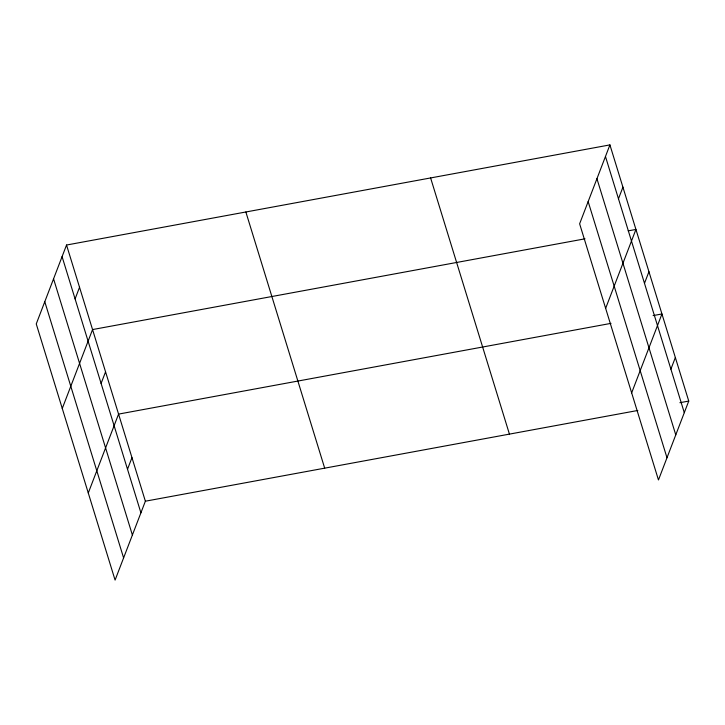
<?xml version="1.0" encoding="UTF-8"?>
<svg xmlns="http://www.w3.org/2000/svg" width="725" height="725" viewBox="0 0 725 725"><rect width="100%" height="100%" fill="white"/><g stroke="black" fill="none" stroke-linecap="round" stroke-linejoin="round"><path stroke-width="1.09" d="M66.537 245.032L36.25 323.93L115.085 580.1L145.372 501.202L66.537 245.032L609.915 144.9L688.75 401.07L658.463 479.968L579.628 223.798L609.915 144.9M75.092 298.899L79.542 287.299M62.268 408.465L92.555 329.567L585.012 238.815M101.101 383.443L105.56 371.834M88.278 493L118.565 414.102L611.03 323.359M127.509 469.256L131.968 457.656M618.47 198.777L622.929 187.168M605.647 308.333L635.934 229.435L628.185 230.867M644.489 283.312L648.938 271.703M631.656 392.868L661.943 313.97L653.089 315.602M670.897 369.134L675.347 357.525M145.372 501.202L637.837 410.459M679.896 402.701L688.75 401.07M605.466 156.509L684.291 412.679M596.938 178.712L675.772 434.882M588.156 201.595L666.991 457.765M430.605 177.942L509.43 434.112M245.857 211.981L324.682 468.16M62.078 256.632L140.913 512.811M53.559 278.844L132.385 535.014M44.778 301.718L123.603 557.897"/></g></svg>
